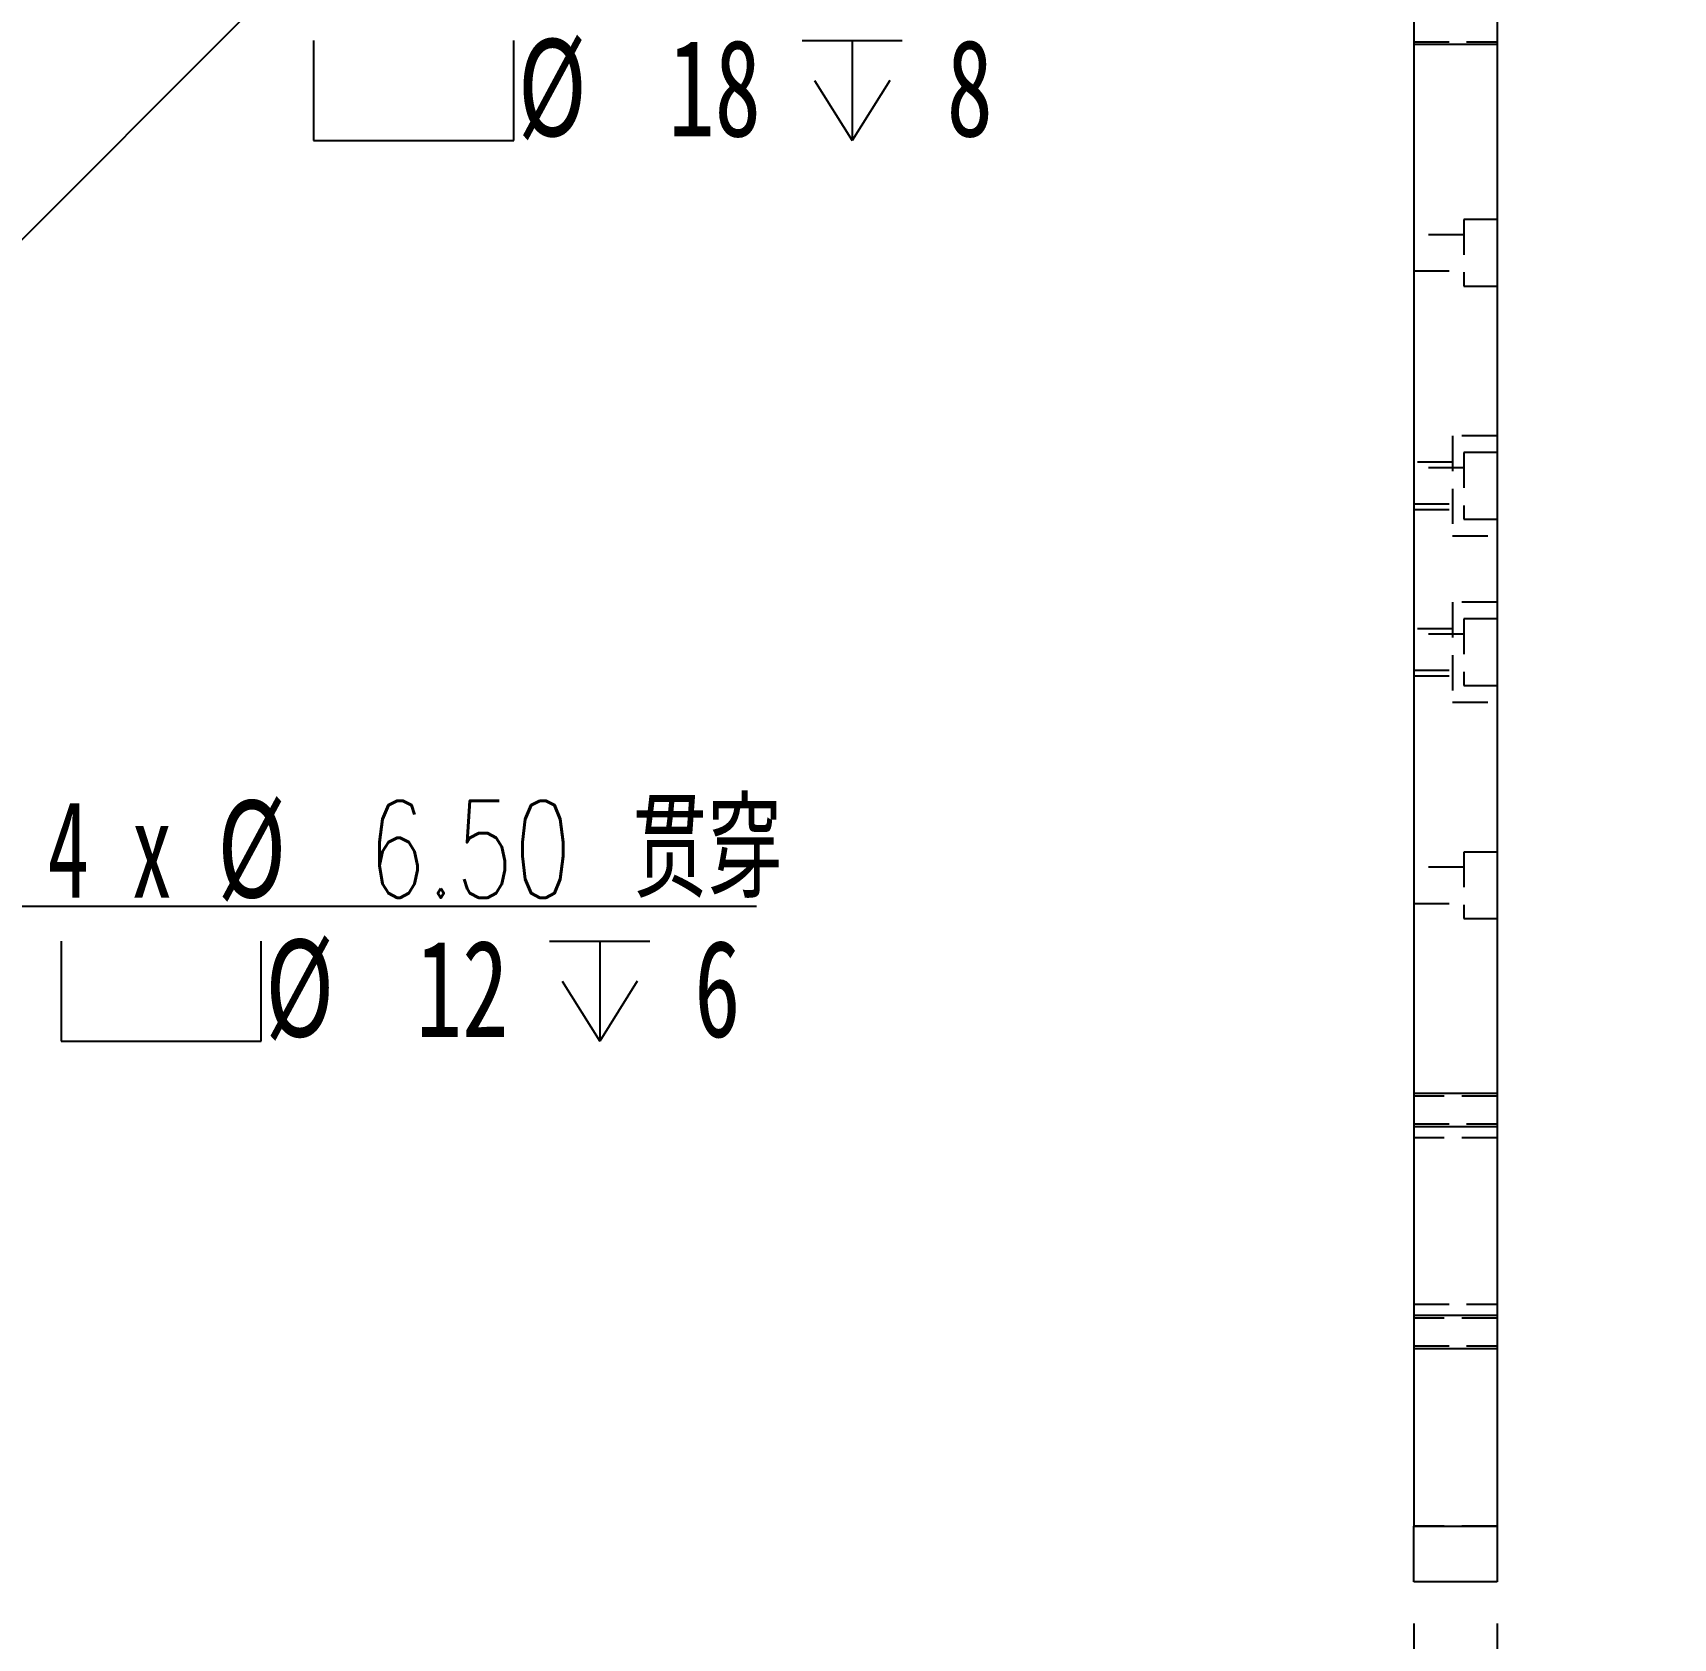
# Model space of a CAD drawing. Extents: x 2 to 292, y 3 to 207.
# Drawn here: x 166.4 to 225.5, y 76.8 to 134.7 of the extents above; entities that cross this region are included whole.
import ezdxf

# ---------------------------------------------------------------- set-up
doc = ezdxf.new("R2010")
doc.units = 0
doc.linetypes.add('SLD-实线', pattern=[0])
doc.linetypes.add('SLD-虚线', pattern=[1.905, 1.27, -0.635])
doc.layers.get('0').update_dxf_attribs({"linetype": 'CONTINUOUS'})
doc.layers.add('图框', color=7, linetype='SLD-实线')
doc.styles.add('SLDTEXTSTYLE0', font='TXT', dxfattribs={"width": 0.7, "bigfont": 'bigfont'})
doc.styles.add('SLDTEXTSTYLE10', font='TXT', dxfattribs={"width": 0.633333})
doc.styles.add('SLDTEXTSTYLE2', font='TXT', dxfattribs={"width": 0.7})
doc.dimstyles.new('SLDDIMSTYLE1', dxfattribs={"dimtxt": 3.5, "dimasz": 4.08, "dimexe": 0, "dimexo": 0.0625, "dimgap": 0.875, "dimtad": 2, "dimlfac": 5, "dimrnd": 1e-09, "dimzin": 12, "dimtxsty": 'SLDTEXTSTYLE2', "dimsah": 1, "dimcen": 0.09, "dimazin": 3, "dimtfac": 1, "dimtmove": 0, "dimatfit": 3, "dimtolj": 1, "dimtzin": 12})
doc.dimstyles.new('SLDDIMSTYLE4', dxfattribs={"dimtxt": 3.5, "dimasz": 4.08, "dimexe": 0, "dimexo": 0.0625, "dimgap": 0.875, "dimtad": 0, "dimtih": 1, "dimtoh": 1, "dimlfac": 5, "dimrnd": 1e-09, "dimzin": 4, "dimtxsty": 'SLDTEXTSTYLE2', "dimblk1": 'NONE', "dimsah": 1, "dimcen": 0, "dimazin": 3, "dimtfac": 1, "dimtmove": 0, "dimatfit": 3, "dimtolj": 1, "dimtzin": 12})

# ---------------------------------------------------------------- blocks, each defined once
blk = doc.blocks.new('SW_SYMBOL_HOLE_SPOT')
at = {"layer": '图框', "color": 0}
for p, q in [((0, 875), (0, 75)), ((1600, 75), (1600, 875)), ((0, 75), (1600, 75))]:
    blk.add_line(p, q, dxfattribs=at)
blk = doc.blocks.new('SW_SYMBOL_HOLE_DEPTH')
at = {"layer": '图框', "color": 0}
for p, q in [((0, 875), (800, 875)), ((400, 875), (400, 75)), ((100, 555), (400, 75)), ((700, 555), (400, 75))]:
    blk.add_line(p, q, dxfattribs=at)
blk = doc.blocks.new('_D_13')
at = {"layer": '图框', "color": 5}
for p, q in [((157.704, 118.959), (174.398, 135.666)), ((174.398, 135.666), (201.548, 135.666)), ((156.502, 117.757), (157.704, 118.959))]:
    blk.add_line(p, q, dxfattribs=at)
blk.add_solid([(157.704, 118.959), (160.947, 121.486), (160.228, 122.205)], dxfattribs=at)
at = {"layer": '图框', "color": 5, "xscale": 0.004511737089201878, "yscale": 0.004511737089201878, "zscale": 0.004511737089201878}
for name, p in [('SW_SYMBOL_HOLE_SPOT', (176.482, 130.46)), ('SW_SYMBOL_HOLE_DEPTH', (194.09, 130.46))]:
    blk.add_blockref(name, p, dxfattribs=at)
at = {"layer": '图框', "color": 5, "char_height": 3.5, "attachment_point": 1}
for s, insert, style in [('%%c', (182.115, 139.48), 'SLDTEXTSTYLE2'), ('8.50 贯\\M+190FA', (187.543, 139.466), 'SLDTEXTSTYLE0'), ('4 x', (175.986, 139.466), 'SLDTEXTSTYLE10'), ('%%c', (183.846, 134.466), 'SLDTEXTSTYLE2'), ('18', (189.273, 134.451), 'SLDTEXTSTYLE2'), ('8', (199.301, 134.451), 'SLDTEXTSTYLE2')]:
    blk.add_mtext(s, dxfattribs=dict(at, insert=insert, style=style))
blk = doc.blocks.new('_NONE')
blk = doc.blocks.new('_D_15')
at = {"layer": '图框', "color": 5}
for p, q in [((130.475, 112.526), (131.731, 112.19)), ((131.731, 112.19), (165.298, 103.208)), ((165.298, 103.208), (192.447, 103.208))]:
    blk.add_line(p, q, dxfattribs=at)
blk.add_solid([(131.731, 112.19), (135.541, 110.645), (135.803, 111.626)], dxfattribs=at)
at = {"layer": '图框', "color": 5, "xscale": 0.004511737089201878, "yscale": 0.004511737089201878, "zscale": 0.004511737089201878}
for name, p in [('SW_SYMBOL_HOLE_SPOT', (167.38, 98.002)), ('SW_SYMBOL_HOLE_DEPTH', (184.992, 98.002))]:
    blk.add_blockref(name, p, dxfattribs=at)
at = {"layer": '图框', "color": 5, "char_height": 3.5, "attachment_point": 1}
for s, insert, style in [('%%c', (173.015, 107.022), 'SLDTEXTSTYLE2'), ('6.50 贯\\M+190FA', (178.443, 107.008), 'SLDTEXTSTYLE0'), ('4 x', (166.886, 107.008), 'SLDTEXTSTYLE10'), ('%%c', (174.743, 102.008), 'SLDTEXTSTYLE2'), ('12', (180.17, 101.993), 'SLDTEXTSTYLE2'), ('6', (190.203, 101.993), 'SLDTEXTSTYLE2')]:
    blk.add_mtext(s, dxfattribs=dict(at, insert=insert, style=style))
blk = doc.blocks.new('_D_16')
at = {"layer": '图框', "color": 5}
for p, q in [((216.138, 77.358), (216.138, 60.858)), ((219.138, 77.358), (219.138, 60.858)), ((216.138, 62.858), (201.379, 62.858)), ((219.138, 62.858), (216.138, 62.858)), ((219.138, 62.858), (225.488, 62.858))]:
    blk.add_line(p, q, dxfattribs=at)
for points in [[(216.138, 62.858), (212.058, 63.366), (212.058, 62.35)], [(219.138, 62.858), (223.218, 62.35), (223.218, 63.366)]]:
    blk.add_solid(points, dxfattribs=at)
at = {"layer": '图框', "color": 5, "insert": (201.379, 67.37), "char_height": 3.5, "attachment_point": 1, "style": 'SLDTEXTSTYLE2'}
blk.add_mtext('15', dxfattribs=at)

msp = doc.modelspace()

# ---------------------------------------------------------------- linework, layer by layer
at = {"color": 7, "linetype": 'SLD-实线'}
for p, q in [((216.1379, 149.8582), (216.1379, 80.8582)), ((219.1379, 149.8582), (219.1379, 80.8582)), ((219.1379, 134.2582), (216.1379, 134.2582)), ((219.1379, 134.2582), (216.1379, 134.2582)), ((219.1379, 96.4582), (216.1379, 96.4582)), ((219.1379, 96.4582), (216.1379, 96.4582)), ((219.1379, 95.2582), (216.1379, 95.2582)), ((219.1379, 95.2582), (216.1379, 95.2582)), ((219.1379, 88.4582), (216.1379, 88.4582)), ((219.1379, 88.4582), (216.1379, 88.4582)), ((219.1379, 87.2582), (216.1379, 87.2582)), ((219.1379, 87.2582), (216.1379, 87.2582)), ((216.1379, 80.8582), (219.1379, 80.8582)), ((216.1379, 78.8582), (216.1379, 80.8582)), ((219.1379, 80.8582), (219.1379, 78.8582)), ((219.1379, 78.8582), (216.1379, 78.8582))]:
    msp.add_line(p, q, dxfattribs=at)
at = {"color": 7, "linetype": 'SLD-虚线'}
for p, q in [((216.1379, 134.3582), (219.1379, 134.3582)), ((217.9379, 127.9582), (217.9379, 125.5582)), ((219.1379, 127.9582), (217.9379, 127.9582)), ((217.9379, 127.4082), (216.1379, 127.4082)), ((216.1379, 126.1082), (217.9379, 126.1082)), ((217.9379, 125.5582), (219.1379, 125.5582)), ((217.5379, 120.1582), (217.5379, 116.5582)), ((219.1379, 120.1582), (217.5379, 120.1582)), ((217.9379, 119.5582), (217.9379, 117.1582)), ((219.1379, 119.5582), (217.9379, 119.5582)), ((217.5379, 119.2082), (216.1379, 119.2082)), ((217.9379, 119.0082), (216.1379, 119.0082)), ((216.1379, 117.7082), (217.9379, 117.7082)), ((216.1379, 117.5082), (217.5379, 117.5082)), ((217.9379, 117.1582), (219.1379, 117.1582)), ((217.5379, 116.5582), (219.1379, 116.5582)), ((217.5379, 114.1582), (217.5379, 110.5582)), ((219.1379, 114.1582), (217.5379, 114.1582)), ((217.9379, 113.5582), (217.9379, 111.1582)), ((219.1379, 113.5582), (217.9379, 113.5582)), ((217.5379, 113.2082), (216.1379, 113.2082)), ((217.9379, 113.0082), (216.1379, 113.0082)), ((216.1379, 111.7082), (217.9379, 111.7082)), ((216.1379, 111.5082), (217.5379, 111.5082)), ((217.9379, 111.1582), (219.1379, 111.1582)), ((217.5379, 110.5582), (219.1379, 110.5582)), ((217.9379, 105.1582), (217.9379, 102.7582)), ((219.1379, 105.1582), (217.9379, 105.1582)), ((217.9379, 104.6082), (216.1379, 104.6082)), ((216.1379, 103.3082), (217.9379, 103.3082)), ((217.9379, 102.7582), (219.1379, 102.7582)), ((219.1379, 96.3582), (216.1379, 96.3582)), ((216.1379, 95.3582), (219.1379, 95.3582)), ((219.1379, 94.8582), (216.1379, 94.8582)), ((216.1379, 88.8582), (219.1379, 88.8582)), ((219.1379, 88.3582), (216.1379, 88.3582)), ((216.1379, 87.3582), (219.1379, 87.3582)), ((219.1379, 80.8582), (216.1379, 80.8582))]:
    msp.add_line(p, q, dxfattribs=at)

# ---------------------------------------------------------------- dimensions: what is measured, and where the dimension line sits
at = {"layer": '图框', "color": 5}
for p1, p2, text, picture, middle in [((156.5019, 117.757), (157.7035, 118.9595), '4 x <> 贯穿\\P{\\fGDT;v}%%c 18 {\\fGDT;x} 8\\P', '_D_13', (188.7666, 134.9538)), ((130.4748, 112.5263), (131.7306, 112.1902), '4 x <> 贯穿\\P{\\fGDT;v}%%c 12 {\\fGDT;x} 6\\P', '_D_15', (179.6665, 102.4958))]:
    dim = msp.add_diameter_dim_2p(p1=p1, p2=p2, text=text, dimstyle='SLDDIMSTYLE4', dxfattribs=at)
    dim.commit()
    dim.dimension.update_dxf_attribs({"geometry": picture, "text_midpoint": middle, "dimtype": 163})
dim = msp.add_linear_dim(base=(216.1379, 62.8582), p1=(219.1379, 78.8582), p2=(216.1379, 78.8582), dimstyle='SLDDIMSTYLE1', dxfattribs=at)
dim.commit()
dim.dimension.update_dxf_attribs({"geometry": '_D_16', "text_midpoint": (202.9156, 62.8582), "dimtype": 160})

doc.saveas('drawing.dxf')
